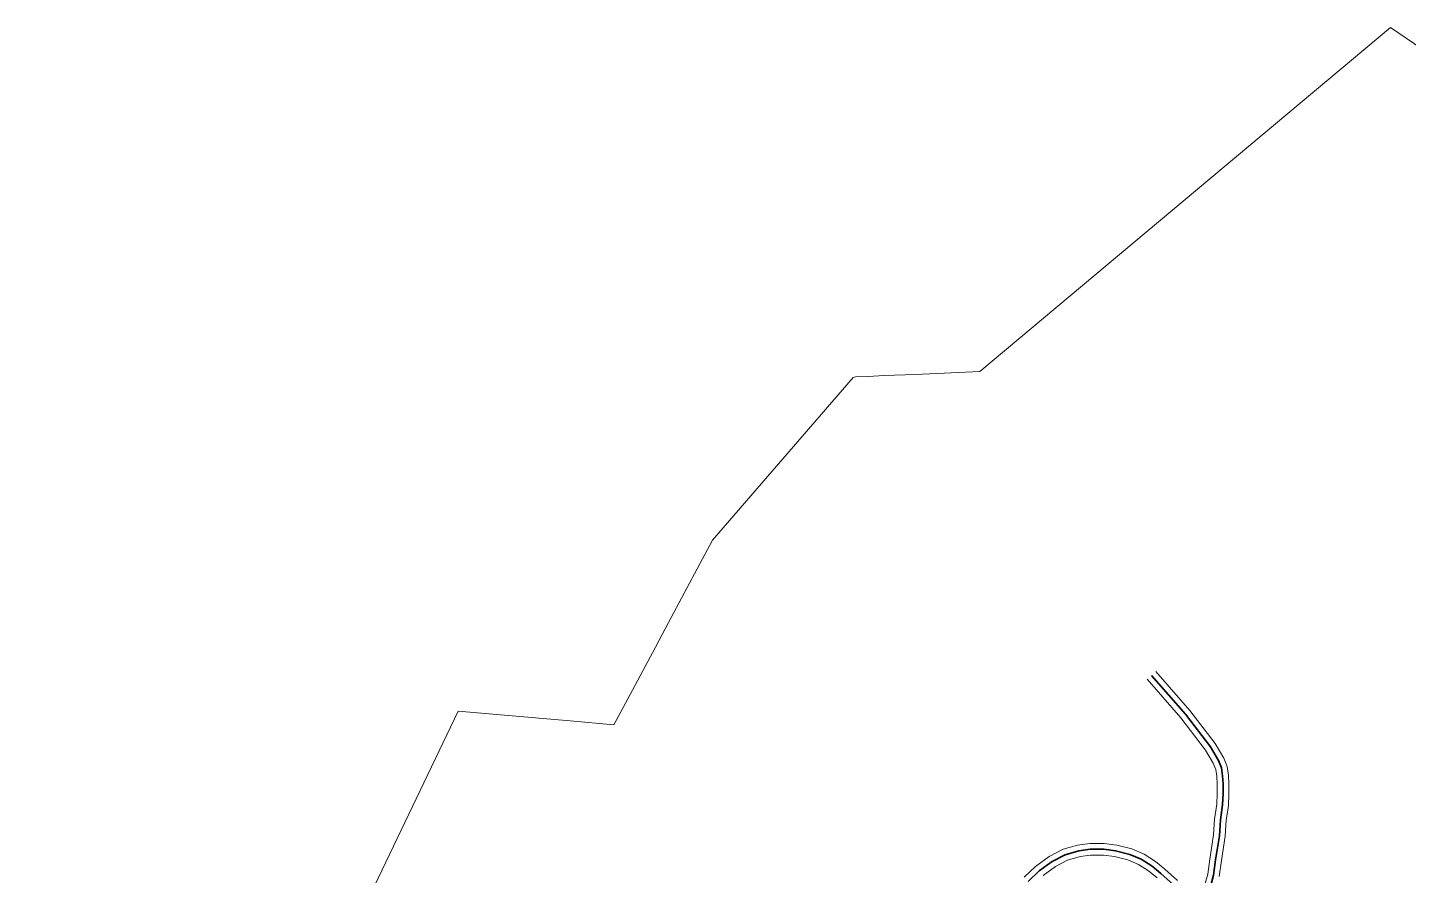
# Model space of a CAD drawing. Header units: metres. Extents: x 392119 to 403510, y 7463281 to 7472978.
# Drawn here: x 394201 to 395379, y 7469950 to 7470674 of the extents above; entities that cross this region are included whole.
import ezdxf

# ---------------------------------------------------------------- set-up
doc = ezdxf.new("R2010")
doc.units = ezdxf.units.M
for name, color, linetype, lineweight in [('VEGETACAO', 3, 'Continuous', 13), ('VIAS', 4, 'Continuous', 35), ('VIAS_MEIO_FIO', 8, 'Continuous', 13)]:
    doc.layers.add(name, color=color, linetype=linetype, lineweight=lineweight)

msp = doc.modelspace()

# ---------------------------------------------------------------- linework, layer by layer
at = {"layer": 'VEGETACAO'}
msp.add_lwpolyline([(394042, 7469804.3), (394260.9, 7469889.3), (394350.1, 7469806.4), (394490.2, 7469927.8), (394568.3, 7470090.3), (394663.8, 7470082), (394701.1, 7470078.8), (394716.8, 7470108.3), (394736.5, 7470145), (394747.7, 7470166.1), (394774.4, 7470216), (394785.2, 7470236.3), (394905.2, 7470375.1), (394907, 7470375.6), (394917.8, 7470376.1), (394931.7, 7470376.7), (394958.2, 7470377.8), (395013.2, 7470380.2), (395363.4, 7470673.7), (396234.2, 7470080.9)], dxfattribs=at)
at = {"layer": 'VIAS'}
for points in [[(395159.6, 7470120.9), (395188.6, 7470087.9), (395209.9, 7470059.9), (395216.8, 7470048.2), (395219.2, 7470041.9), (395220.3, 7470035.3), (395220.6, 7470028.3), (395220.7, 7470020), (395220.3, 7470010.4), (395218.4, 7469997.7), (395217.5, 7469984.1), (395214.3, 7469963.5), (395212.5, 7469950.3), (395209.6, 7469939.7)], [(395178.1, 7469942.4), (395167.6, 7469951.8), (395160.1, 7469958.2), (395150.9, 7469964), (395141.1, 7469968.2), (395129, 7469971.2), (395119, 7469972.5), (395107.4, 7469972.5), (395097.7, 7469971.2), (395086.1, 7469967.8), (395075, 7469962.2), (395063.9, 7469954), (395054.4, 7469945)]]:
    msp.add_lwpolyline(points, dxfattribs=at)
at = {"layer": 'VIAS_MEIO_FIO'}
for points in [[(395163.3, 7470124.2), (395192.4, 7470091), (395214, 7470062.7), (395221.4, 7470050.4), (395224.1, 7470043.2), (395225.3, 7470035.8), (395225.6, 7470028.4), (395225.7, 7470019.9), (395225.3, 7470010), (395223.4, 7469997.2), (395222.4, 7469983.6), (395219.2, 7469962.8), (395217.4, 7469949.3)], [(395155.8, 7470117.6), (395184.7, 7470084.7), (395205.7, 7470057.1), (395212.3, 7470046.1), (395214.4, 7470040.6), (395215.3, 7470034.8), (395215.6, 7470028.2), (395215.7, 7470020.1), (395215.3, 7470010.9), (395213.4, 7469998.2), (395212.5, 7469984.7), (395209.3, 7469964.2), (395207.6, 7469951.3), (395204.9, 7469941.4)], [(395181.7, 7469945.9), (395170.9, 7469955.6), (395163.1, 7469962.2), (395153.3, 7469968.4), (395142.7, 7469973), (395129.9, 7469976.1), (395119.3, 7469977.5), (395107, 7469977.5), (395096.6, 7469976.1), (395084.3, 7469972.5), (395072.4, 7469966.4), (395060.7, 7469957.9), (395050.9, 7469948.6)], [(395164.3, 7469948.1), (395157.1, 7469954.1), (395148.6, 7469959.6), (395139.5, 7469963.5), (395128, 7469966.3), (395118.7, 7469967.5), (395107.7, 7469967.5), (395098.7, 7469966.3), (395088, 7469963.1), (395077.6, 7469957.9), (395067.1, 7469950.2)]]:
    msp.add_lwpolyline(points, dxfattribs=at)

doc.saveas('drawing.dxf')
